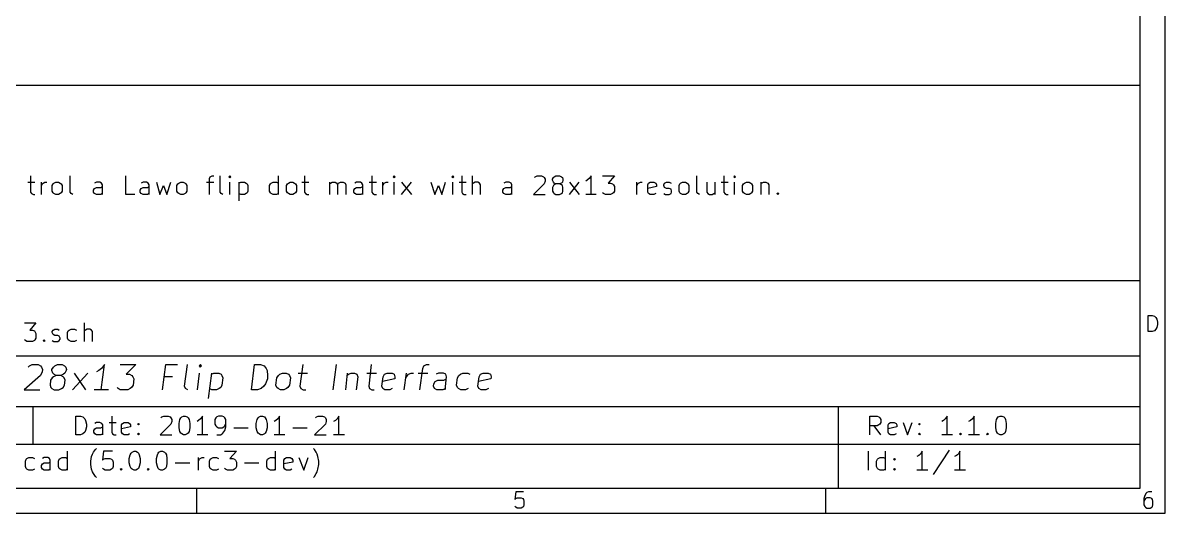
# Model space of a CAD drawing. Extents: x 10 to 287, y -200 to -10.
# Drawn here: x 196.2 to 287, y -200 to -161 of the extents above; entities that cross this region are included whole.
import ezdxf

# ---------------------------------------------------------------- set-up
doc = ezdxf.new("R2010")
doc.units = 0
doc.header["$MEASUREMENT"] = 0
doc.layers.add('RED2', color=1, linetype='CONTINUOUS')

msp = doc.modelspace()

# ---------------------------------------------------------------- linework, layer by layer
at = {"layer": 'RED2', "linetype": 'CONTINUOUS'}
for p, q in [((286.995, -200), (286.995, -10.0076)), ((285.013, -198.018), (285.013, -11.9888)), ((285.013, -166.014), (177.013, -166.014)), ((285.013, -198.018), (285.013, -166.014)), ((196.825, -173.177), (196.825, -174.473)), ((199.974, -174.473), (199.974, -173.177)), ((204.394, -174.676), (204.394, -173.177)), ((211.049, -173.406), (211.099, -173.253)), ((211.099, -173.253), (211.252, -173.177)), ((211.252, -173.177), (211.404, -173.177)), ((211.887, -174.473), (211.887, -173.177)), ((212.674, -173.177), (212.598, -173.253)), ((212.598, -173.253), (212.674, -173.33)), ((212.75, -173.253), (212.674, -173.177)), ((212.674, -173.177), (212.674, -173.33)), ((212.674, -173.33), (212.75, -173.253)), ((216.535, -174.676), (216.535, -173.177)), ((218.592, -173.177), (218.592, -174.473)), ((223.952, -173.177), (223.952, -174.473)), ((225.73, -173.177), (225.654, -173.253)), ((225.654, -173.253), (225.73, -173.33)), ((225.806, -173.253), (225.73, -173.177)), ((225.73, -173.177), (225.73, -173.33)), ((225.73, -173.33), (225.806, -173.253)), ((230.378, -173.177), (230.302, -173.253)), ((230.302, -173.253), (230.378, -173.33)), ((230.454, -173.253), (230.378, -173.177)), ((230.378, -173.177), (230.378, -173.33)), ((230.378, -173.33), (230.454, -173.253)), ((231.089, -173.177), (231.089, -174.473)), ((231.953, -174.676), (231.953, -173.177)), ((236.88, -173.33), (236.931, -173.253)), ((236.931, -173.253), (237.084, -173.177)), ((237.084, -173.177), (237.439, -173.177)), ((237.439, -173.177), (237.592, -173.253)), ((237.592, -173.253), (237.642, -173.33)), ((237.642, -173.33), (237.719, -173.457)), ((238.303, -173.457), (238.379, -173.33)), ((238.379, -173.33), (238.43, -173.253)), ((238.43, -173.253), (238.582, -173.177)), ((238.582, -173.177), (238.862, -173.177)), ((238.862, -173.177), (239.014, -173.253)), ((239.014, -173.253), (239.09, -173.33)), ((239.09, -173.33), (239.141, -173.457)), ((241.376, -173.177), (241.224, -173.406)), ((241.376, -174.676), (241.376, -173.177)), ((242.291, -173.177), (243.23, -173.177)), ((243.23, -173.177), (242.722, -173.761)), ((249.784, -174.473), (249.784, -173.177)), ((251.917, -173.177), (251.917, -174.473)), ((252.781, -173.177), (252.705, -173.253)), ((252.705, -173.253), (252.781, -173.33)), ((252.857, -173.253), (252.781, -173.177)), ((252.781, -173.177), (252.781, -173.33)), ((252.781, -173.33), (252.857, -173.253)), ((196.621, -173.685), (197.18, -173.685)), ((197.688, -174.676), (197.688, -173.685)), ((197.688, -173.965), (197.764, -173.812)), ((197.764, -173.812), (197.841, -173.761)), ((197.841, -173.761), (197.968, -173.685)), ((197.968, -173.685), (198.12, -173.685)), ((198.552, -173.965), (198.628, -173.812)), ((198.552, -174.396), (198.552, -173.965)), ((198.628, -173.812), (198.679, -173.761)), ((198.679, -173.761), (198.831, -173.685)), ((198.831, -173.685), (199.06, -173.685)), ((199.06, -173.685), (199.187, -173.761)), ((199.187, -173.761), (199.263, -173.812)), ((199.263, -173.812), (199.339, -173.965)), ((199.339, -173.965), (199.339, -174.396)), ((201.828, -174.32), (201.905, -174.193)), ((202.057, -173.685), (201.905, -173.761)), ((201.905, -174.193), (202.057, -174.117)), ((202.336, -173.685), (202.057, -173.685)), ((202.057, -174.117), (202.413, -174.117)), ((202.463, -173.761), (202.336, -173.685)), ((202.413, -174.117), (202.54, -174.041)), ((202.54, -173.888), (202.463, -173.761)), ((202.54, -174.676), (202.54, -173.888)), ((205.537, -174.32), (205.613, -174.193)), ((205.765, -173.685), (205.613, -173.761)), ((205.613, -174.193), (205.765, -174.117)), ((206.045, -173.685), (205.765, -173.685)), ((205.765, -174.117), (206.121, -174.117)), ((206.172, -173.761), (206.045, -173.685)), ((206.121, -174.117), (206.248, -174.041)), ((206.248, -173.888), (206.172, -173.761)), ((206.248, -174.676), (206.248, -173.888)), ((206.832, -173.685), (207.112, -174.676)), ((207.112, -174.676), (207.391, -173.965)), ((207.391, -173.965), (207.67, -174.676)), ((207.67, -174.676), (207.975, -173.685)), ((208.458, -173.965), (208.534, -173.812)), ((208.458, -174.396), (208.458, -173.965)), ((208.534, -173.812), (208.61, -173.761)), ((208.61, -173.761), (208.763, -173.685)), ((208.763, -173.685), (208.966, -173.685)), ((208.966, -173.685), (209.118, -173.761)), ((209.118, -173.761), (209.169, -173.812)), ((209.169, -173.812), (209.245, -173.965)), ((209.245, -173.965), (209.245, -174.396)), ((210.82, -173.685), (211.404, -173.685)), ((211.049, -174.676), (211.049, -173.406)), ((212.674, -174.676), (212.674, -173.685)), ((213.385, -173.685), (213.385, -175.184)), ((213.385, -173.761), (213.538, -173.685)), ((213.538, -173.685), (213.817, -173.685)), ((213.817, -173.685), (213.97, -173.761)), ((213.97, -173.761), (214.046, -173.812)), ((214.046, -173.812), (214.097, -173.965)), ((214.097, -173.965), (214.097, -174.396)), ((215.824, -173.965), (215.9, -173.812)), ((215.824, -174.396), (215.824, -173.965)), ((215.9, -173.812), (215.951, -173.761)), ((215.951, -173.761), (216.103, -173.685)), ((216.103, -173.685), (216.383, -173.685)), ((216.383, -173.685), (216.535, -173.761)), ((217.17, -173.965), (217.246, -173.812)), ((217.17, -174.396), (217.17, -173.965)), ((217.246, -173.812), (217.322, -173.761)), ((217.322, -173.761), (217.449, -173.685)), ((217.449, -173.685), (217.678, -173.685)), ((217.678, -173.685), (217.805, -173.761)), ((217.805, -173.761), (217.881, -173.812)), ((217.881, -173.812), (217.957, -173.965)), ((217.957, -173.965), (217.957, -174.396)), ((218.389, -173.685), (218.948, -173.685)), ((220.599, -174.676), (220.599, -173.685)), ((220.599, -173.812), (220.675, -173.761)), ((220.675, -173.761), (220.802, -173.685)), ((220.802, -173.685), (221.031, -173.685)), ((221.031, -173.685), (221.158, -173.761)), ((221.158, -173.761), (221.234, -173.888)), ((221.234, -173.888), (221.31, -173.761)), ((221.234, -173.888), (221.234, -174.676)), ((221.31, -173.761), (221.463, -173.685)), ((221.463, -173.685), (221.666, -173.685)), ((221.666, -173.685), (221.818, -173.761)), ((221.818, -173.761), (221.894, -173.888)), ((221.894, -173.888), (221.894, -174.676)), ((222.529, -174.32), (222.606, -174.193)), ((222.733, -173.685), (222.606, -173.761)), ((222.606, -174.193), (222.733, -174.117)), ((223.037, -173.685), (222.733, -173.685)), ((222.733, -174.117), (223.088, -174.117)), ((223.164, -173.761), (223.037, -173.685)), ((223.088, -174.117), (223.241, -174.041)), ((223.241, -173.888), (223.164, -173.761)), ((223.241, -174.676), (223.241, -173.888)), ((223.749, -173.685), (224.307, -173.685)), ((224.815, -174.676), (224.815, -173.685)), ((224.815, -173.965), (224.892, -173.812)), ((224.892, -173.812), (224.942, -173.761)), ((224.942, -173.761), (225.095, -173.685)), ((225.095, -173.685), (225.247, -173.685)), ((225.73, -174.676), (225.73, -173.685)), ((226.314, -174.676), (227.101, -173.685)), ((226.314, -173.685), (227.101, -174.676)), ((228.651, -173.685), (228.956, -174.676)), ((228.956, -174.676), (229.235, -173.965)), ((229.235, -173.965), (229.514, -174.676)), ((229.514, -174.676), (229.794, -173.685)), ((230.378, -174.676), (230.378, -173.685)), ((230.886, -173.685), (231.445, -173.685)), ((232.029, -173.761), (231.953, -173.812)), ((232.156, -173.685), (232.029, -173.761)), ((232.385, -173.685), (232.156, -173.685)), ((232.512, -173.761), (232.385, -173.685)), ((232.588, -173.888), (232.512, -173.761)), ((232.588, -174.676), (232.588, -173.888)), ((234.366, -174.32), (234.442, -174.193)), ((234.594, -173.685), (234.442, -173.761)), ((234.442, -174.193), (234.594, -174.117)), ((234.874, -173.685), (234.594, -173.685)), ((234.594, -174.117), (234.95, -174.117)), ((235.026, -173.761), (234.874, -173.685)), ((234.95, -174.117), (235.077, -174.041)), ((235.077, -173.888), (235.026, -173.761)), ((235.077, -174.676), (235.077, -173.888)), ((237.642, -173.812), (236.804, -174.676)), ((237.719, -173.609), (237.642, -173.812)), ((237.719, -173.457), (237.719, -173.609)), ((238.303, -173.533), (238.303, -173.457)), ((238.379, -173.685), (238.303, -173.533)), ((238.379, -173.965), (238.303, -174.117)), ((238.303, -174.117), (238.303, -174.396)), ((238.43, -173.761), (238.379, -173.685)), ((238.43, -173.888), (238.379, -173.965)), ((238.582, -173.812), (238.43, -173.761)), ((238.582, -173.812), (238.43, -173.888)), ((238.862, -173.812), (238.582, -173.812)), ((239.014, -173.761), (238.862, -173.812)), ((239.014, -173.888), (238.862, -173.812)), ((239.09, -173.685), (239.014, -173.761)), ((239.09, -173.965), (239.014, -173.888)), ((239.141, -173.533), (239.09, -173.685)), ((239.141, -174.117), (239.09, -173.965)), ((239.141, -173.457), (239.141, -173.533)), ((239.141, -174.396), (239.141, -174.117)), ((239.649, -174.676), (240.436, -173.685)), ((239.649, -173.685), (240.436, -174.676)), ((241.071, -173.533), (240.944, -173.609)), ((241.224, -173.406), (241.071, -173.533)), ((242.722, -173.761), (242.926, -173.761)), ((242.926, -173.761), (243.078, -173.812)), ((243.078, -173.812), (243.154, -173.888)), ((243.154, -173.888), (243.23, -174.041)), ((243.23, -174.041), (243.23, -174.396)), ((245.008, -174.676), (245.008, -173.685)), ((245.008, -173.965), (245.085, -173.812)), ((245.085, -173.812), (245.135, -173.761)), ((245.135, -173.761), (245.288, -173.685)), ((245.288, -173.685), (245.44, -173.685)), ((245.872, -173.888), (245.923, -173.761)), ((245.872, -174.473), (245.872, -173.888)), ((246.583, -174.041), (245.872, -174.193)), ((245.923, -173.761), (246.075, -173.685)), ((246.075, -173.685), (246.355, -173.685)), ((246.355, -173.685), (246.507, -173.761)), ((246.507, -173.761), (246.583, -173.888)), ((246.583, -173.888), (246.583, -174.041)), ((247.142, -173.888), (247.218, -173.761)), ((247.142, -173.965), (247.142, -173.888)), ((247.218, -174.117), (247.142, -173.965)), ((247.218, -173.761), (247.371, -173.685)), ((247.371, -174.193), (247.218, -174.117)), ((247.371, -173.685), (247.574, -173.685)), ((247.574, -174.193), (247.371, -174.193)), ((247.574, -173.685), (247.726, -173.761)), ((247.726, -174.244), (247.574, -174.193)), ((247.777, -174.396), (247.726, -174.244)), ((248.361, -173.965), (248.437, -173.812)), ((248.361, -174.396), (248.361, -173.965)), ((248.437, -173.812), (248.488, -173.761)), ((248.488, -173.761), (248.641, -173.685)), ((248.641, -173.685), (248.869, -173.685)), ((248.869, -173.685), (248.996, -173.761)), ((248.996, -173.761), (249.072, -173.812)), ((249.072, -173.812), (249.149, -173.965)), ((249.149, -173.965), (249.149, -174.396)), ((250.571, -173.685), (250.571, -174.473)), ((251.206, -173.685), (251.206, -174.676)), ((251.714, -173.685), (252.273, -173.685)), ((252.781, -174.676), (252.781, -173.685)), ((253.416, -173.965), (253.492, -173.812)), ((253.416, -174.396), (253.416, -173.965)), ((253.492, -173.812), (253.568, -173.761)), ((253.568, -173.761), (253.721, -173.685)), ((253.721, -173.685), (253.924, -173.685)), ((253.924, -173.685), (254.076, -173.761)), ((254.076, -173.761), (254.127, -173.812)), ((254.127, -173.812), (254.203, -173.965)), ((254.203, -173.965), (254.203, -174.396)), ((254.864, -173.685), (254.864, -174.676)), ((254.864, -173.812), (254.914, -173.761)), ((254.914, -173.761), (255.067, -173.685)), ((255.067, -173.685), (255.27, -173.685)), ((255.27, -173.685), (255.422, -173.761)), ((255.422, -173.761), (255.499, -173.888)), ((255.499, -173.888), (255.499, -174.676)), ((196.825, -174.473), (196.901, -174.6)), ((196.901, -174.6), (197.053, -174.676)), ((197.053, -174.676), (197.18, -174.676)), ((198.628, -174.549), (198.552, -174.396)), ((198.679, -174.6), (198.628, -174.549)), ((198.831, -174.676), (198.679, -174.6)), ((199.06, -174.676), (198.831, -174.676)), ((199.187, -174.6), (199.06, -174.676)), ((199.263, -174.549), (199.187, -174.6)), ((199.339, -174.396), (199.263, -174.549)), ((200.05, -174.6), (199.974, -174.473)), ((200.177, -174.676), (200.05, -174.6)), ((201.828, -174.473), (201.828, -174.32)), ((201.905, -174.6), (201.828, -174.473)), ((202.057, -174.676), (201.905, -174.6)), ((202.413, -174.676), (202.057, -174.676)), ((202.54, -174.6), (202.413, -174.676)), ((205.105, -174.676), (204.394, -174.676)), ((205.537, -174.473), (205.537, -174.32)), ((205.613, -174.6), (205.537, -174.473)), ((205.765, -174.676), (205.613, -174.6)), ((206.121, -174.676), (205.765, -174.676)), ((206.248, -174.6), (206.121, -174.676)), ((208.534, -174.549), (208.458, -174.396)), ((208.61, -174.6), (208.534, -174.549)), ((208.763, -174.676), (208.61, -174.6)), ((208.966, -174.676), (208.763, -174.676)), ((209.118, -174.6), (208.966, -174.676)), ((209.169, -174.549), (209.118, -174.6)), ((209.245, -174.396), (209.169, -174.549)), ((211.963, -174.6), (211.887, -174.473)), ((212.115, -174.676), (211.963, -174.6)), ((213.538, -174.676), (213.385, -174.6)), ((213.817, -174.676), (213.538, -174.676)), ((213.97, -174.6), (213.817, -174.676)), ((214.046, -174.549), (213.97, -174.6)), ((214.097, -174.396), (214.046, -174.549)), ((215.9, -174.549), (215.824, -174.396)), ((215.951, -174.6), (215.9, -174.549)), ((216.103, -174.676), (215.951, -174.6)), ((216.383, -174.676), (216.103, -174.676)), ((216.535, -174.6), (216.383, -174.676)), ((217.246, -174.549), (217.17, -174.396)), ((217.322, -174.6), (217.246, -174.549)), ((217.449, -174.676), (217.322, -174.6)), ((217.678, -174.676), (217.449, -174.676)), ((217.805, -174.6), (217.678, -174.676)), ((217.881, -174.549), (217.805, -174.6)), ((217.957, -174.396), (217.881, -174.549)), ((218.592, -174.473), (218.669, -174.6)), ((218.669, -174.6), (218.821, -174.676)), ((218.821, -174.676), (218.948, -174.676)), ((222.529, -174.473), (222.529, -174.32)), ((222.606, -174.6), (222.529, -174.473)), ((222.733, -174.676), (222.606, -174.6)), ((223.088, -174.676), (222.733, -174.676)), ((223.241, -174.6), (223.088, -174.676)), ((223.952, -174.473), (224.028, -174.6)), ((224.028, -174.6), (224.155, -174.676)), ((224.155, -174.676), (224.307, -174.676)), ((231.089, -174.473), (231.165, -174.6)), ((231.165, -174.6), (231.292, -174.676)), ((231.292, -174.676), (231.445, -174.676)), ((234.366, -174.473), (234.366, -174.32)), ((234.442, -174.6), (234.366, -174.473)), ((234.594, -174.676), (234.442, -174.6)), ((234.95, -174.676), (234.594, -174.676)), ((235.077, -174.6), (234.95, -174.676)), ((236.804, -174.676), (237.719, -174.676)), ((238.303, -174.396), (238.379, -174.549)), ((238.379, -174.549), (238.43, -174.6)), ((238.43, -174.6), (238.582, -174.676)), ((238.582, -174.676), (238.862, -174.676)), ((238.862, -174.676), (239.014, -174.6)), ((239.014, -174.6), (239.09, -174.549)), ((239.09, -174.549), (239.141, -174.396)), ((241.783, -174.676), (240.944, -174.676)), ((242.367, -174.6), (242.291, -174.549)), ((242.519, -174.676), (242.367, -174.6)), ((242.926, -174.676), (242.519, -174.676)), ((243.078, -174.6), (242.926, -174.676)), ((243.154, -174.549), (243.078, -174.6)), ((243.23, -174.396), (243.154, -174.549)), ((245.923, -174.6), (245.872, -174.473)), ((246.075, -174.676), (245.923, -174.6)), ((246.355, -174.676), (246.075, -174.676)), ((246.507, -174.6), (246.355, -174.676)), ((247.142, -174.6), (247.294, -174.676)), ((247.294, -174.676), (247.574, -174.676)), ((247.574, -174.676), (247.726, -174.6)), ((247.726, -174.6), (247.777, -174.473)), ((247.777, -174.473), (247.777, -174.396)), ((248.437, -174.549), (248.361, -174.396)), ((248.488, -174.6), (248.437, -174.549)), ((248.641, -174.676), (248.488, -174.6)), ((248.869, -174.676), (248.641, -174.676)), ((248.996, -174.6), (248.869, -174.676)), ((249.072, -174.549), (248.996, -174.6)), ((249.149, -174.396), (249.072, -174.549)), ((249.86, -174.6), (249.784, -174.473)), ((249.987, -174.676), (249.86, -174.6)), ((250.571, -174.473), (250.647, -174.6)), ((250.647, -174.6), (250.774, -174.676)), ((250.774, -174.676), (251.003, -174.676)), ((251.003, -174.676), (251.13, -174.6)), ((251.13, -174.6), (251.206, -174.549)), ((251.917, -174.473), (251.993, -174.6)), ((251.993, -174.6), (252.146, -174.676)), ((252.146, -174.676), (252.273, -174.676)), ((253.492, -174.549), (253.416, -174.396)), ((253.568, -174.6), (253.492, -174.549)), ((253.721, -174.676), (253.568, -174.6)), ((253.924, -174.676), (253.721, -174.676)), ((254.076, -174.6), (253.924, -174.676)), ((254.127, -174.549), (254.076, -174.6)), ((254.203, -174.396), (254.127, -174.549)), ((256.134, -174.6), (256.21, -174.549)), ((256.21, -174.676), (256.134, -174.6)), ((256.21, -174.549), (256.286, -174.6)), ((256.21, -174.549), (256.21, -174.676)), ((256.286, -174.6), (256.21, -174.676)), ((177.013, -181.508), (285.013, -181.508)), ((285.648, -185.572), (285.648, -184.277)), ((285.648, -184.277), (285.953, -184.277)), ((285.953, -184.277), (286.156, -184.328)), ((196.342, -184.861), (197.256, -184.861)), ((197.256, -184.861), (196.774, -185.445)), ((201.117, -186.36), (201.117, -184.861)), ((286.156, -184.328), (286.258, -184.455)), ((286.258, -184.455), (286.334, -184.582)), ((286.334, -184.582), (286.385, -184.81)), ((286.385, -185.014), (286.334, -185.242)), ((286.385, -184.81), (286.385, -185.014)), ((196.774, -185.445), (196.977, -185.445)), ((196.977, -185.445), (197.129, -185.496)), ((197.129, -185.496), (197.18, -185.572)), ((197.18, -185.572), (197.256, -185.725)), ((197.256, -186.08), (197.18, -186.233)), ((197.256, -185.725), (197.256, -186.08)), ((198.552, -185.572), (198.628, -185.445)), ((198.552, -185.649), (198.552, -185.572)), ((198.628, -185.801), (198.552, -185.649)), ((198.628, -185.445), (198.755, -185.369)), ((198.755, -185.877), (198.628, -185.801)), ((198.755, -185.369), (198.984, -185.369)), ((198.984, -185.877), (198.755, -185.877)), ((198.984, -185.369), (199.111, -185.445)), ((199.111, -185.928), (198.984, -185.877)), ((199.187, -186.08), (199.111, -185.928)), ((199.187, -186.157), (199.187, -186.08)), ((199.771, -185.649), (199.822, -185.496)), ((199.771, -186.08), (199.771, -185.649)), ((199.822, -186.233), (199.771, -186.08)), ((199.822, -185.496), (199.898, -185.445)), ((199.898, -185.445), (200.05, -185.369)), ((200.05, -185.369), (200.33, -185.369)), ((200.33, -185.369), (200.482, -185.445)), ((201.193, -185.445), (201.117, -185.496)), ((201.32, -185.369), (201.193, -185.445)), ((201.549, -185.369), (201.32, -185.369)), ((201.676, -185.445), (201.549, -185.369)), ((201.752, -185.572), (201.676, -185.445)), ((201.752, -186.36), (201.752, -185.572)), ((285.953, -185.572), (285.648, -185.572)), ((286.156, -185.496), (285.953, -185.572)), ((286.258, -185.369), (286.156, -185.496)), ((286.334, -185.242), (286.258, -185.369)), ((196.418, -186.284), (196.342, -186.233)), ((196.545, -186.36), (196.418, -186.284)), ((196.977, -186.36), (196.545, -186.36)), ((197.129, -186.284), (196.977, -186.36)), ((197.18, -186.233), (197.129, -186.284)), ((197.841, -186.284), (197.917, -186.233)), ((197.917, -186.36), (197.841, -186.284)), ((197.917, -186.233), (197.968, -186.284)), ((197.917, -186.233), (197.917, -186.36)), ((197.968, -186.284), (197.917, -186.36)), ((198.552, -186.284), (198.679, -186.36)), ((198.679, -186.36), (198.984, -186.36)), ((198.984, -186.36), (199.111, -186.284)), ((199.111, -186.284), (199.187, -186.157)), ((199.898, -186.284), (199.822, -186.233)), ((200.05, -186.36), (199.898, -186.284)), ((200.33, -186.36), (200.05, -186.36)), ((200.482, -186.284), (200.33, -186.36)), ((177.013, -187.503), (285.013, -187.503)), ((196.647, -188.392), (196.748, -188.29)), ((196.748, -188.29), (196.952, -188.189)), ((196.952, -188.189), (197.434, -188.189)), ((197.434, -188.189), (197.612, -188.29)), ((197.612, -188.29), (197.688, -188.392)), ((197.739, -188.773), (197.612, -189.052)), ((197.688, -188.392), (197.764, -188.57)), ((197.764, -188.57), (197.739, -188.773)), ((198.526, -188.57), (198.653, -188.392)), ((198.526, -188.671), (198.526, -188.57)), ((198.603, -188.874), (198.526, -188.671)), ((198.653, -188.392), (198.755, -188.29)), ((198.755, -188.29), (198.958, -188.189)), ((198.958, -188.189), (199.339, -188.189)), ((199.339, -188.189), (199.517, -188.29)), ((199.517, -188.29), (199.619, -188.392)), ((199.669, -188.671), (199.542, -188.874)), ((199.619, -188.392), (199.695, -188.57)), ((199.695, -188.57), (199.669, -188.671)), ((202.26, -188.671), (202.057, -188.773)), ((202.463, -188.493), (202.26, -188.671)), ((202.438, -190.195), (202.692, -188.189)), ((202.692, -188.189), (202.463, -188.493)), ((203.937, -188.189), (205.181, -188.189)), ((205.181, -188.189), (204.419, -188.951)), ((207.315, -190.195), (207.569, -188.189)), ((207.569, -188.189), (208.509, -188.189)), ((209.067, -189.916), (209.296, -188.189)), ((210.337, -188.189), (210.236, -188.29)), ((210.236, -188.29), (210.312, -188.392)), ((210.337, -188.189), (210.312, -188.392)), ((210.312, -188.392), (210.414, -188.29)), ((210.414, -188.29), (210.337, -188.189)), ((214.376, -190.195), (214.63, -188.189)), ((214.63, -188.189), (215.113, -188.189)), ((215.113, -188.189), (215.392, -188.29)), ((215.392, -188.29), (215.544, -188.493)), ((215.544, -188.493), (215.621, -188.671)), ((215.621, -188.671), (215.671, -189.052)), ((218.465, -188.189), (218.237, -189.916)), ((220.878, -190.195), (221.132, -188.189)), ((223.901, -188.189), (223.698, -189.916)), ((227.762, -190.195), (227.99, -188.493)), ((227.99, -188.493), (228.092, -188.29)), ((228.092, -188.29), (228.295, -188.189)), ((228.295, -188.189), (228.498, -188.189)), ((197.612, -189.052), (196.317, -190.195)), ((198.425, -189.433), (198.374, -189.814)), ((198.552, -189.255), (198.425, -189.433)), ((198.653, -189.154), (198.552, -189.255)), ((198.679, -188.951), (198.603, -188.874)), ((198.857, -189.052), (198.653, -189.154)), ((198.857, -189.052), (198.679, -188.951)), ((199.238, -189.052), (198.857, -189.052)), ((199.441, -188.951), (199.238, -189.052)), ((199.415, -189.154), (199.238, -189.052)), ((199.492, -189.255), (199.415, -189.154)), ((199.542, -188.874), (199.441, -188.951)), ((199.568, -189.433), (199.492, -189.255)), ((199.517, -189.814), (199.568, -189.433)), ((200.152, -190.195), (201.371, -188.874)), ((200.304, -188.874), (201.193, -190.195)), ((204.419, -188.951), (204.699, -188.951)), ((204.699, -188.951), (204.876, -189.052)), ((204.876, -189.052), (204.953, -189.154)), ((204.953, -189.154), (205.029, -189.332)), ((205.029, -189.332), (204.978, -189.814)), ((208.102, -189.154), (207.442, -189.154)), ((210.083, -190.195), (210.261, -188.874)), ((211.201, -188.874), (210.947, -190.881)), ((211.201, -188.951), (211.404, -188.874)), ((211.404, -188.874), (211.785, -188.874)), ((211.785, -188.874), (211.963, -188.951)), ((211.963, -188.951), (212.039, -189.052)), ((212.039, -189.052), (212.115, -189.255)), ((212.115, -189.255), (212.039, -189.814)), ((215.494, -189.713), (215.367, -189.916)), ((215.646, -189.332), (215.494, -189.713)), ((215.671, -189.052), (215.646, -189.332)), ((216.332, -189.814), (216.408, -189.255)), ((216.408, -189.255), (216.535, -189.052)), ((216.535, -189.052), (216.637, -188.951)), ((216.637, -188.951), (216.84, -188.874)), ((216.84, -188.874), (217.145, -188.874)), ((217.145, -188.874), (217.322, -188.951)), ((217.322, -188.951), (217.399, -189.052)), ((217.399, -189.052), (217.475, -189.255)), ((217.475, -189.255), (217.399, -189.814)), ((218.084, -188.874), (218.846, -188.874)), ((221.996, -188.874), (221.844, -190.195)), ((221.971, -189.052), (222.098, -188.951)), ((222.098, -188.951), (222.301, -188.874)), ((222.301, -188.874), (222.58, -188.874)), ((222.58, -188.874), (222.758, -188.951)), ((222.834, -189.154), (222.707, -190.195)), ((222.758, -188.951), (222.834, -189.154)), ((223.545, -188.874), (224.307, -188.874)), ((224.739, -189.916), (224.841, -189.154)), ((225.781, -189.332), (224.79, -189.535)), ((224.841, -189.154), (224.968, -188.951)), ((224.968, -188.951), (225.171, -188.874)), ((225.171, -188.874), (225.552, -188.874)), ((225.552, -188.874), (225.73, -188.951)), ((225.73, -188.951), (225.781, -189.154)), ((225.781, -189.154), (225.781, -189.332)), ((226.517, -190.195), (226.695, -188.874)), ((226.644, -189.255), (226.771, -189.052)), ((226.771, -189.052), (226.873, -188.951)), ((226.873, -188.951), (227.076, -188.874)), ((227.076, -188.874), (227.254, -188.874)), ((227.635, -188.874), (228.397, -188.874)), ((228.854, -189.916), (228.879, -189.713)), ((228.879, -189.713), (228.981, -189.535)), ((228.981, -189.535), (229.184, -189.433)), ((229.26, -188.874), (229.057, -188.951)), ((229.184, -189.433), (229.667, -189.433)), ((229.641, -188.874), (229.26, -188.874)), ((229.819, -188.951), (229.641, -188.874)), ((229.667, -189.433), (229.87, -189.332)), ((229.768, -190.195), (229.895, -189.154)), ((229.895, -189.154), (229.819, -188.951)), ((230.683, -189.814), (230.759, -189.255)), ((230.759, -189.255), (230.861, -189.052)), ((230.861, -189.052), (230.988, -188.951)), ((230.988, -188.951), (231.191, -188.874)), ((231.191, -188.874), (231.572, -188.874)), ((231.572, -188.874), (231.75, -188.951)), ((232.385, -189.916), (232.486, -189.154)), ((233.401, -189.332), (232.435, -189.535)), ((232.486, -189.154), (232.588, -188.951)), ((232.588, -188.951), (232.791, -188.874)), ((232.791, -188.874), (233.197, -188.874)), ((233.197, -188.874), (233.375, -188.951)), ((233.375, -188.951), (233.426, -189.154)), ((233.426, -189.154), (233.401, -189.332)), ((196.317, -190.195), (197.561, -190.195)), ((198.374, -189.814), (198.45, -190.017)), ((198.45, -190.017), (198.526, -190.094)), ((198.526, -190.094), (198.704, -190.195)), ((198.704, -190.195), (199.085, -190.195)), ((199.085, -190.195), (199.288, -190.094)), ((199.288, -190.094), (199.415, -190.017)), ((199.415, -190.017), (199.517, -189.814)), ((203.022, -190.195), (201.879, -190.195)), ((203.784, -190.094), (203.708, -190.017)), ((203.962, -190.195), (203.784, -190.094)), ((204.546, -190.195), (203.962, -190.195)), ((204.749, -190.094), (204.546, -190.195)), ((204.851, -190.017), (204.749, -190.094)), ((204.978, -189.814), (204.851, -190.017)), ((209.144, -190.094), (209.067, -189.916)), ((209.321, -190.195), (209.144, -190.094)), ((211.226, -190.195), (211.049, -190.094)), ((211.607, -190.195), (211.226, -190.195)), ((211.811, -190.094), (211.607, -190.195)), ((211.938, -190.017), (211.811, -190.094)), ((212.039, -189.814), (211.938, -190.017)), ((214.859, -190.195), (214.376, -190.195)), ((215.163, -190.094), (214.859, -190.195)), ((215.367, -189.916), (215.163, -190.094)), ((216.408, -190.017), (216.332, -189.814)), ((216.51, -190.094), (216.408, -190.017)), ((216.687, -190.195), (216.51, -190.094)), ((216.967, -190.195), (216.687, -190.195)), ((217.17, -190.094), (216.967, -190.195)), ((217.272, -190.017), (217.17, -190.094)), ((217.399, -189.814), (217.272, -190.017)), ((218.237, -189.916), (218.313, -190.094)), ((218.313, -190.094), (218.491, -190.195)), ((218.491, -190.195), (218.694, -190.195)), ((223.698, -189.916), (223.774, -190.094)), ((223.774, -190.094), (223.952, -190.195)), ((223.952, -190.195), (224.13, -190.195)), ((224.815, -190.094), (224.739, -189.916)), ((224.993, -190.195), (224.815, -190.094)), ((225.374, -190.195), (224.993, -190.195)), ((225.577, -190.094), (225.374, -190.195)), ((228.93, -190.094), (228.854, -189.916)), ((229.108, -190.195), (228.93, -190.094)), ((229.591, -190.195), (229.108, -190.195)), ((229.794, -190.094), (229.591, -190.195)), ((230.759, -190.017), (230.683, -189.814)), ((230.835, -190.094), (230.759, -190.017)), ((231.013, -190.195), (230.835, -190.094)), ((231.394, -190.195), (231.013, -190.195)), ((231.597, -190.094), (231.394, -190.195)), ((232.461, -190.094), (232.385, -189.916)), ((232.639, -190.195), (232.461, -190.094)), ((233.02, -190.195), (232.639, -190.195)), ((233.223, -190.094), (233.02, -190.195)), ((177.013, -191.516), (285.013, -191.516)), ((197.002, -191.516), (197.002, -194.513)), ((261.01, -191.516), (261.01, -198.018)), ((200.431, -193.777), (200.431, -192.278)), ((200.431, -192.278), (200.787, -192.278)), ((200.787, -192.278), (200.99, -192.354)), ((200.99, -192.354), (201.143, -192.507)), ((203.276, -192.278), (203.276, -193.573)), ((207.188, -192.43), (207.264, -192.354)), ((207.264, -192.354), (207.416, -192.278)), ((207.416, -192.278), (207.772, -192.278)), ((207.772, -192.278), (207.924, -192.354)), ((207.924, -192.354), (207.975, -192.43)), ((207.975, -192.43), (208.051, -192.557)), ((208.686, -192.557), (208.763, -192.43)), ((208.763, -192.43), (208.839, -192.354)), ((208.839, -192.354), (208.991, -192.278)), ((208.991, -192.278), (209.118, -192.278)), ((209.118, -192.278), (209.271, -192.354)), ((209.271, -192.354), (209.347, -192.43)), ((209.347, -192.43), (209.423, -192.557)), ((210.49, -192.278), (210.337, -192.507)), ((210.49, -193.777), (210.49, -192.278)), ((211.557, -192.43), (211.48, -192.557)), ((211.633, -192.354), (211.557, -192.43)), ((211.76, -192.278), (211.633, -192.354)), ((212.065, -192.278), (211.76, -192.278)), ((212.192, -192.354), (212.065, -192.278)), ((212.268, -192.43), (212.192, -192.354)), ((212.344, -192.557), (212.268, -192.43)), ((214.833, -192.557), (214.909, -192.43)), ((214.909, -192.43), (214.986, -192.354)), ((214.986, -192.354), (215.113, -192.278)), ((215.113, -192.278), (215.265, -192.278)), ((215.265, -192.278), (215.417, -192.354)), ((215.417, -192.354), (215.468, -192.43)), ((215.468, -192.43), (215.544, -192.557)), ((216.611, -192.278), (216.484, -192.507)), ((216.611, -193.777), (216.611, -192.278)), ((219.481, -192.43), (219.558, -192.354)), ((219.558, -192.354), (219.685, -192.278)), ((219.685, -192.278), (220.04, -192.278)), ((220.04, -192.278), (220.193, -192.354)), ((220.193, -192.354), (220.269, -192.43)), ((220.269, -192.43), (220.32, -192.557)), ((221.336, -192.278), (221.183, -192.507)), ((221.336, -193.777), (221.336, -192.278)), ((263.525, -193.777), (263.525, -192.278)), ((263.525, -192.278), (264.109, -192.278)), ((264.109, -192.278), (264.236, -192.354)), ((264.236, -192.354), (264.312, -192.43)), ((264.312, -192.43), (264.389, -192.557)), ((269.672, -192.278), (269.519, -192.507)), ((269.672, -193.777), (269.672, -192.278)), ((271.805, -192.278), (271.678, -192.507)), ((271.805, -193.777), (271.805, -192.278)), ((273.583, -192.557), (273.66, -192.43)), ((273.66, -192.43), (273.736, -192.354)), ((273.736, -192.354), (273.888, -192.278)), ((273.888, -192.278), (274.015, -192.278)), ((274.015, -192.278), (274.168, -192.354)), ((274.168, -192.354), (274.244, -192.43)), ((274.244, -192.43), (274.32, -192.557)), ((201.143, -192.507), (201.193, -192.634)), ((201.193, -192.634), (201.27, -192.913)), ((201.27, -193.142), (201.193, -193.421)), ((201.27, -192.913), (201.27, -193.142)), ((201.854, -193.421), (201.93, -193.294)), ((202.057, -192.786), (201.93, -192.862)), ((201.93, -193.294), (202.057, -193.218)), ((202.336, -192.786), (202.057, -192.786)), ((202.057, -193.218), (202.413, -193.218)), ((202.489, -192.862), (202.336, -192.786)), ((202.413, -193.218), (202.565, -193.142)), ((202.565, -192.989), (202.489, -192.862)), ((202.565, -193.777), (202.565, -192.989)), ((203.073, -192.786), (203.632, -192.786)), ((204.064, -192.989), (204.14, -192.862)), ((204.064, -193.573), (204.064, -192.989)), ((204.775, -193.142), (204.064, -193.294)), ((204.14, -192.862), (204.267, -192.786)), ((204.267, -192.786), (204.572, -192.786)), ((204.572, -192.786), (204.699, -192.862)), ((204.699, -192.862), (204.775, -192.989)), ((204.775, -192.989), (204.775, -193.142)), ((205.334, -192.913), (205.41, -192.862)), ((205.41, -192.989), (205.334, -192.913)), ((205.41, -192.862), (205.486, -192.913)), ((205.41, -192.862), (205.41, -192.989)), ((205.486, -192.913), (205.41, -192.989)), ((207.975, -192.913), (207.137, -193.777)), ((208.051, -192.71), (207.975, -192.913)), ((208.051, -192.557), (208.051, -192.71)), ((208.636, -192.862), (208.686, -192.557)), ((208.636, -193.218), (208.636, -192.862)), ((208.686, -193.497), (208.636, -193.218)), ((209.423, -192.557), (209.474, -192.862)), ((209.474, -193.218), (209.423, -193.497)), ((209.474, -192.862), (209.474, -193.218)), ((210.185, -192.634), (210.058, -192.71)), ((210.337, -192.507), (210.185, -192.634)), ((211.48, -192.557), (211.48, -192.913)), ((211.48, -192.913), (211.557, -193.065)), ((211.557, -193.065), (211.633, -193.142)), ((211.633, -193.142), (211.76, -193.218)), ((211.76, -193.218), (212.065, -193.218)), ((212.065, -193.218), (212.192, -193.142)), ((212.192, -193.142), (212.268, -193.065)), ((212.268, -193.065), (212.344, -192.913)), ((212.268, -193.421), (212.344, -193.142)), ((212.344, -193.142), (212.344, -192.557)), ((212.979, -193.218), (214.122, -193.218)), ((214.757, -192.862), (214.833, -192.557)), ((214.757, -193.218), (214.757, -192.862)), ((214.833, -193.497), (214.757, -193.218)), ((215.544, -192.557), (215.621, -192.862)), ((215.621, -193.218), (215.544, -193.497)), ((215.621, -192.862), (215.621, -193.218)), ((216.332, -192.634), (216.179, -192.71)), ((216.484, -192.507), (216.332, -192.634)), ((217.678, -193.218), (218.821, -193.218)), ((220.269, -192.913), (219.405, -193.777)), ((220.32, -192.71), (220.269, -192.913)), ((220.32, -192.557), (220.32, -192.71)), ((221.056, -192.634), (220.904, -192.71)), ((221.183, -192.507), (221.056, -192.634)), ((264.109, -193.065), (263.525, -193.065)), ((264.389, -193.777), (263.881, -193.065)), ((264.236, -192.989), (264.109, -193.065)), ((264.312, -192.913), (264.236, -192.989)), ((264.389, -192.786), (264.312, -192.913)), ((264.389, -192.557), (264.389, -192.786)), ((264.973, -192.989), (265.024, -192.862)), ((264.973, -193.573), (264.973, -192.989)), ((265.684, -193.142), (264.973, -193.294)), ((265.024, -192.862), (265.176, -192.786)), ((265.176, -192.786), (265.455, -192.786)), ((265.455, -192.786), (265.608, -192.862)), ((265.608, -192.862), (265.684, -192.989)), ((265.684, -192.989), (265.684, -193.142)), ((266.167, -192.786), (266.522, -193.777)), ((266.522, -193.777), (266.878, -192.786)), ((267.386, -192.913), (267.462, -192.862)), ((267.462, -192.989), (267.386, -192.913)), ((267.462, -192.862), (267.538, -192.913)), ((267.462, -192.862), (267.462, -192.989)), ((267.538, -192.913), (267.462, -192.989)), ((269.392, -192.634), (269.24, -192.71)), ((269.519, -192.507), (269.392, -192.634)), ((271.526, -192.634), (271.374, -192.71)), ((271.678, -192.507), (271.526, -192.634)), ((273.533, -192.862), (273.583, -192.557)), ((273.533, -193.218), (273.533, -192.862)), ((273.583, -193.497), (273.533, -193.218)), ((274.32, -192.557), (274.371, -192.862)), ((274.371, -193.218), (274.32, -193.497)), ((274.371, -192.862), (274.371, -193.218)), ((200.787, -193.777), (200.431, -193.777)), ((200.99, -193.7), (200.787, -193.777)), ((201.143, -193.573), (200.99, -193.7)), ((201.193, -193.421), (201.143, -193.573)), ((201.854, -193.573), (201.854, -193.421)), ((201.93, -193.7), (201.854, -193.573)), ((202.057, -193.777), (201.93, -193.7)), ((202.413, -193.777), (202.057, -193.777)), ((202.565, -193.7), (202.413, -193.777)), ((203.276, -193.573), (203.352, -193.7)), ((203.352, -193.7), (203.479, -193.777)), ((203.479, -193.777), (203.632, -193.777)), ((204.14, -193.7), (204.064, -193.573)), ((204.267, -193.777), (204.14, -193.7)), ((204.572, -193.777), (204.267, -193.777)), ((204.699, -193.7), (204.572, -193.777)), ((205.334, -193.7), (205.41, -193.65)), ((205.41, -193.777), (205.334, -193.7)), ((205.41, -193.65), (205.486, -193.7)), ((205.41, -193.65), (205.41, -193.777)), ((205.486, -193.7), (205.41, -193.777)), ((207.137, -193.777), (208.051, -193.777)), ((208.763, -193.65), (208.686, -193.497)), ((208.839, -193.7), (208.763, -193.65)), ((208.991, -193.777), (208.839, -193.7)), ((209.118, -193.777), (208.991, -193.777)), ((209.271, -193.7), (209.118, -193.777)), ((209.347, -193.65), (209.271, -193.7)), ((209.423, -193.497), (209.347, -193.65)), ((210.922, -193.777), (210.058, -193.777)), ((211.633, -193.777), (211.912, -193.777)), ((211.912, -193.777), (212.065, -193.7)), ((212.065, -193.7), (212.115, -193.65)), ((212.115, -193.65), (212.268, -193.421)), ((214.909, -193.65), (214.833, -193.497)), ((214.986, -193.7), (214.909, -193.65)), ((215.113, -193.777), (214.986, -193.7)), ((215.265, -193.777), (215.113, -193.777)), ((215.417, -193.7), (215.265, -193.777)), ((215.468, -193.65), (215.417, -193.7)), ((215.544, -193.497), (215.468, -193.65)), ((217.043, -193.777), (216.179, -193.777)), ((219.405, -193.777), (220.32, -193.777)), ((221.767, -193.777), (220.904, -193.777)), ((265.024, -193.7), (264.973, -193.573)), ((265.176, -193.777), (265.024, -193.7)), ((265.455, -193.777), (265.176, -193.777)), ((265.608, -193.7), (265.455, -193.777)), ((267.386, -193.7), (267.462, -193.65)), ((267.462, -193.777), (267.386, -193.7)), ((267.462, -193.65), (267.538, -193.7)), ((267.462, -193.65), (267.462, -193.777)), ((267.538, -193.7), (267.462, -193.777)), ((270.104, -193.777), (269.24, -193.777)), ((270.662, -193.7), (270.739, -193.65)), ((270.739, -193.777), (270.662, -193.7)), ((270.739, -193.65), (270.815, -193.7)), ((270.739, -193.65), (270.739, -193.777)), ((270.815, -193.7), (270.739, -193.777)), ((272.237, -193.777), (271.374, -193.777)), ((272.821, -193.7), (272.872, -193.65)), ((272.872, -193.777), (272.821, -193.7)), ((272.872, -193.65), (272.948, -193.7)), ((272.872, -193.65), (272.872, -193.777)), ((272.948, -193.7), (272.872, -193.777)), ((273.66, -193.65), (273.583, -193.497)), ((273.736, -193.7), (273.66, -193.65)), ((273.888, -193.777), (273.736, -193.7)), ((274.015, -193.777), (273.888, -193.777)), ((274.168, -193.7), (274.015, -193.777)), ((274.244, -193.65), (274.168, -193.7)), ((274.32, -193.497), (274.244, -193.65)), ((177.013, -194.513), (285.013, -194.513)), ((199.771, -196.571), (199.771, -195.072)), ((201.752, -195.301), (201.828, -195.148)), ((201.828, -195.148), (201.981, -194.945)), ((201.981, -194.945), (202.057, -194.869)), ((202.616, -195.072), (202.54, -195.783)), ((203.327, -195.072), (202.616, -195.072)), ((204.826, -195.224), (204.902, -195.148)), ((204.902, -195.148), (205.054, -195.072)), ((205.054, -195.072), (205.181, -195.072)), ((205.181, -195.072), (205.334, -195.148)), ((205.334, -195.148), (205.41, -195.224)), ((206.959, -195.224), (207.035, -195.148)), ((207.035, -195.148), (207.188, -195.072)), ((207.188, -195.072), (207.315, -195.072)), ((207.315, -195.072), (207.467, -195.148)), ((207.467, -195.148), (207.543, -195.224)), ((212.242, -195.072), (213.182, -195.072)), ((213.182, -195.072), (212.674, -195.656)), ((216.306, -196.571), (216.306, -195.072)), ((219.38, -194.945), (219.304, -194.869)), ((219.532, -195.148), (219.38, -194.945)), ((219.608, -195.301), (219.532, -195.148)), ((263.423, -196.571), (263.423, -195.072)), ((264.77, -196.571), (264.77, -195.072)), ((267.691, -195.072), (267.564, -195.301)), ((267.691, -196.571), (267.691, -195.072)), ((269.824, -194.996), (268.554, -196.926)), ((270.688, -195.072), (270.561, -195.301)), ((270.688, -196.571), (270.688, -195.072)), ((196.418, -195.859), (196.469, -195.707)), ((196.418, -196.291), (196.418, -195.859)), ((196.469, -195.707), (196.545, -195.656)), ((196.545, -195.656), (196.698, -195.58)), ((196.698, -195.58), (196.977, -195.58)), ((196.977, -195.58), (197.129, -195.656)), ((197.917, -195.58), (197.764, -195.656)), ((197.764, -196.088), (197.917, -196.012)), ((198.196, -195.58), (197.917, -195.58)), ((197.917, -196.012), (198.272, -196.012)), ((198.323, -195.656), (198.196, -195.58)), ((198.272, -196.012), (198.399, -195.936)), ((198.399, -195.783), (198.323, -195.656)), ((198.399, -196.571), (198.399, -195.783)), ((199.06, -195.859), (199.111, -195.707)), ((199.06, -196.291), (199.06, -195.859)), ((199.111, -195.707), (199.187, -195.656)), ((199.187, -195.656), (199.339, -195.58)), ((199.339, -195.58), (199.619, -195.58)), ((199.619, -195.58), (199.771, -195.656)), ((201.625, -195.859), (201.676, -195.504)), ((201.625, -196.139), (201.625, -195.859)), ((201.676, -195.504), (201.752, -195.301)), ((202.54, -195.783), (202.616, -195.707)), ((202.616, -195.707), (202.768, -195.656)), ((202.768, -195.656), (203.124, -195.656)), ((203.124, -195.656), (203.251, -195.707)), ((203.251, -195.707), (203.327, -195.783)), ((203.327, -195.783), (203.403, -195.936)), ((203.403, -195.936), (203.403, -196.291)), ((204.673, -195.656), (204.749, -195.351)), ((204.673, -196.012), (204.673, -195.656)), ((204.749, -196.291), (204.673, -196.012)), ((204.749, -195.351), (204.826, -195.224)), ((205.41, -195.224), (205.461, -195.351)), ((205.461, -195.351), (205.537, -195.656)), ((205.537, -196.012), (205.461, -196.291)), ((205.537, -195.656), (205.537, -196.012)), ((206.832, -195.656), (206.908, -195.351)), ((206.832, -196.012), (206.832, -195.656)), ((206.908, -196.291), (206.832, -196.012)), ((206.908, -195.351), (206.959, -195.224)), ((207.543, -195.224), (207.62, -195.351)), ((207.62, -195.351), (207.67, -195.656)), ((207.67, -196.012), (207.62, -196.291)), ((207.67, -195.656), (207.67, -196.012)), ((208.331, -196.012), (209.474, -196.012)), ((210.185, -196.571), (210.185, -195.58)), ((210.185, -195.859), (210.261, -195.707)), ((210.261, -195.707), (210.312, -195.656)), ((210.312, -195.656), (210.464, -195.58)), ((210.464, -195.58), (210.617, -195.58)), ((211.049, -195.859), (211.099, -195.707)), ((211.049, -196.291), (211.049, -195.859)), ((211.099, -195.707), (211.176, -195.656)), ((211.176, -195.656), (211.328, -195.58)), ((211.328, -195.58), (211.607, -195.58)), ((211.607, -195.58), (211.76, -195.656)), ((212.674, -195.656), (212.903, -195.656)), ((212.903, -195.656), (213.03, -195.707)), ((213.03, -195.707), (213.106, -195.783)), ((213.106, -195.783), (213.182, -195.936)), ((213.182, -195.936), (213.182, -196.291)), ((213.817, -196.012), (214.96, -196.012)), ((215.595, -195.859), (215.671, -195.707)), ((215.595, -196.291), (215.595, -195.859)), ((215.671, -195.707), (215.748, -195.656)), ((215.748, -195.656), (215.9, -195.58)), ((215.9, -195.58), (216.179, -195.58)), ((216.179, -195.58), (216.306, -195.656)), ((216.967, -195.783), (217.043, -195.656)), ((216.967, -196.367), (216.967, -195.783)), ((217.678, -195.936), (216.967, -196.088)), ((217.043, -195.656), (217.17, -195.58)), ((217.17, -195.58), (217.449, -195.58)), ((217.449, -195.58), (217.602, -195.656)), ((217.602, -195.656), (217.678, -195.783)), ((217.678, -195.783), (217.678, -195.936)), ((218.161, -195.58), (218.542, -196.571)), ((218.542, -196.571), (218.897, -195.58)), ((219.659, -195.504), (219.608, -195.301)), ((219.735, -195.859), (219.659, -195.504)), ((219.735, -196.139), (219.735, -195.859)), ((264.058, -195.859), (264.135, -195.707)), ((264.058, -196.291), (264.058, -195.859)), ((264.135, -195.707), (264.185, -195.656)), ((264.185, -195.656), (264.338, -195.58)), ((264.338, -195.58), (264.617, -195.58)), ((264.617, -195.58), (264.77, -195.656)), ((265.405, -195.707), (265.481, -195.656)), ((265.481, -195.783), (265.405, -195.707)), ((265.481, -195.656), (265.557, -195.707)), ((265.481, -195.656), (265.481, -195.783)), ((265.557, -195.707), (265.481, -195.783)), ((267.411, -195.428), (267.259, -195.504)), ((267.564, -195.301), (267.411, -195.428)), ((270.408, -195.428), (270.256, -195.504)), ((270.561, -195.301), (270.408, -195.428)), ((196.469, -196.444), (196.418, -196.291)), ((196.545, -196.494), (196.469, -196.444)), ((196.698, -196.571), (196.545, -196.494)), ((196.977, -196.571), (196.698, -196.571)), ((197.129, -196.494), (196.977, -196.571)), ((197.688, -196.215), (197.764, -196.088)), ((197.688, -196.367), (197.688, -196.215)), ((197.764, -196.494), (197.688, -196.367)), ((197.917, -196.571), (197.764, -196.494)), ((198.272, -196.571), (197.917, -196.571)), ((198.399, -196.494), (198.272, -196.571)), ((199.111, -196.444), (199.06, -196.291)), ((199.187, -196.494), (199.111, -196.444)), ((199.339, -196.571), (199.187, -196.494)), ((199.619, -196.571), (199.339, -196.571)), ((199.771, -196.494), (199.619, -196.571)), ((201.676, -196.494), (201.625, -196.139)), ((201.752, -196.723), (201.676, -196.494)), ((201.828, -196.85), (201.752, -196.723)), ((201.981, -197.079), (201.828, -196.85)), ((202.616, -196.494), (202.54, -196.444)), ((202.768, -196.571), (202.616, -196.494)), ((203.124, -196.571), (202.768, -196.571)), ((203.251, -196.494), (203.124, -196.571)), ((203.327, -196.444), (203.251, -196.494)), ((203.403, -196.291), (203.327, -196.444)), ((203.962, -196.494), (204.038, -196.444)), ((204.038, -196.571), (203.962, -196.494)), ((204.038, -196.444), (204.114, -196.494)), ((204.038, -196.444), (204.038, -196.571)), ((204.114, -196.494), (204.038, -196.571)), ((204.826, -196.444), (204.749, -196.291)), ((204.902, -196.494), (204.826, -196.444)), ((205.054, -196.571), (204.902, -196.494)), ((205.181, -196.571), (205.054, -196.571)), ((205.334, -196.494), (205.181, -196.571)), ((205.41, -196.444), (205.334, -196.494)), ((205.461, -196.291), (205.41, -196.444)), ((206.121, -196.494), (206.172, -196.444)), ((206.172, -196.571), (206.121, -196.494)), ((206.172, -196.444), (206.248, -196.494)), ((206.172, -196.444), (206.172, -196.571)), ((206.248, -196.494), (206.172, -196.571)), ((206.959, -196.444), (206.908, -196.291)), ((207.035, -196.494), (206.959, -196.444)), ((207.188, -196.571), (207.035, -196.494)), ((207.315, -196.571), (207.188, -196.571)), ((207.467, -196.494), (207.315, -196.571)), ((207.543, -196.444), (207.467, -196.494)), ((207.62, -196.291), (207.543, -196.444)), ((211.099, -196.444), (211.049, -196.291)), ((211.176, -196.494), (211.099, -196.444)), ((211.328, -196.571), (211.176, -196.494)), ((211.607, -196.571), (211.328, -196.571)), ((211.76, -196.494), (211.607, -196.571)), ((212.319, -196.494), (212.242, -196.444)), ((212.471, -196.571), (212.319, -196.494)), ((212.903, -196.571), (212.471, -196.571)), ((213.03, -196.494), (212.903, -196.571)), ((213.106, -196.444), (213.03, -196.494)), ((213.182, -196.291), (213.106, -196.444)), ((215.671, -196.444), (215.595, -196.291)), ((215.748, -196.494), (215.671, -196.444)), ((215.9, -196.571), (215.748, -196.494)), ((216.179, -196.571), (215.9, -196.571)), ((216.306, -196.494), (216.179, -196.571)), ((217.043, -196.494), (216.967, -196.367)), ((217.17, -196.571), (217.043, -196.494)), ((217.449, -196.571), (217.17, -196.571)), ((217.602, -196.494), (217.449, -196.571)), ((219.38, -197.079), (219.532, -196.85)), ((219.532, -196.85), (219.608, -196.723)), ((219.608, -196.723), (219.659, -196.494)), ((219.659, -196.494), (219.735, -196.139)), ((264.135, -196.444), (264.058, -196.291)), ((264.185, -196.494), (264.135, -196.444)), ((264.338, -196.571), (264.185, -196.494)), ((264.617, -196.571), (264.338, -196.571)), ((264.77, -196.494), (264.617, -196.571)), ((265.405, -196.494), (265.481, -196.444)), ((265.481, -196.571), (265.405, -196.494)), ((265.481, -196.444), (265.557, -196.494)), ((265.481, -196.444), (265.481, -196.571)), ((265.557, -196.494), (265.481, -196.571)), ((268.122, -196.571), (267.259, -196.571)), ((271.12, -196.571), (270.256, -196.571)), ((202.057, -197.155), (201.981, -197.079)), ((219.304, -197.155), (219.38, -197.079)), ((11.9888, -198.018), (285.013, -198.018)), ((177.013, -198.018), (285.013, -198.018)), ((210.007, -198.018), (210.007, -200)), ((235.382, -198.298), (235.306, -198.907)), ((235.991, -198.298), (235.382, -198.298)), ((235.382, -198.831), (235.509, -198.78)), ((235.509, -198.78), (235.814, -198.78)), ((235.814, -198.78), (235.941, -198.831)), ((259.994, -198.018), (259.994, -200)), ((285.369, -198.603), (285.293, -198.831)), ((285.496, -198.399), (285.369, -198.603)), ((285.547, -198.78), (285.42, -198.831)), ((285.547, -198.349), (285.496, -198.399)), ((285.674, -198.298), (285.547, -198.349)), ((285.801, -198.78), (285.547, -198.78)), ((285.928, -198.298), (285.674, -198.298)), ((285.928, -198.831), (285.801, -198.78)), ((235.306, -198.907), (235.382, -198.831)), ((235.382, -199.517), (235.306, -199.466)), ((235.509, -199.593), (235.382, -199.517)), ((235.814, -199.593), (235.509, -199.593)), ((235.941, -199.517), (235.814, -199.593)), ((235.941, -198.831), (235.991, -198.907)), ((235.991, -199.466), (235.941, -199.517)), ((235.991, -198.907), (236.042, -199.034)), ((236.042, -199.339), (235.991, -199.466)), ((236.042, -199.034), (236.042, -199.339)), ((285.293, -198.831), (285.293, -199.339)), ((285.369, -198.907), (285.293, -199.034)), ((285.293, -199.339), (285.369, -199.466)), ((285.42, -198.831), (285.369, -198.907)), ((285.369, -199.466), (285.42, -199.517)), ((285.42, -199.517), (285.547, -199.593)), ((285.547, -199.593), (285.801, -199.593)), ((285.801, -199.593), (285.928, -199.517)), ((285.979, -198.907), (285.928, -198.831)), ((285.928, -199.517), (285.979, -199.466)), ((286.029, -199.034), (285.979, -198.907)), ((285.979, -199.466), (286.029, -199.339)), ((286.029, -199.339), (286.029, -199.034)), ((10.0076, -200), (286.995, -200))]:
    msp.add_line(p, q, dxfattribs=at)

doc.saveas('drawing.dxf')
